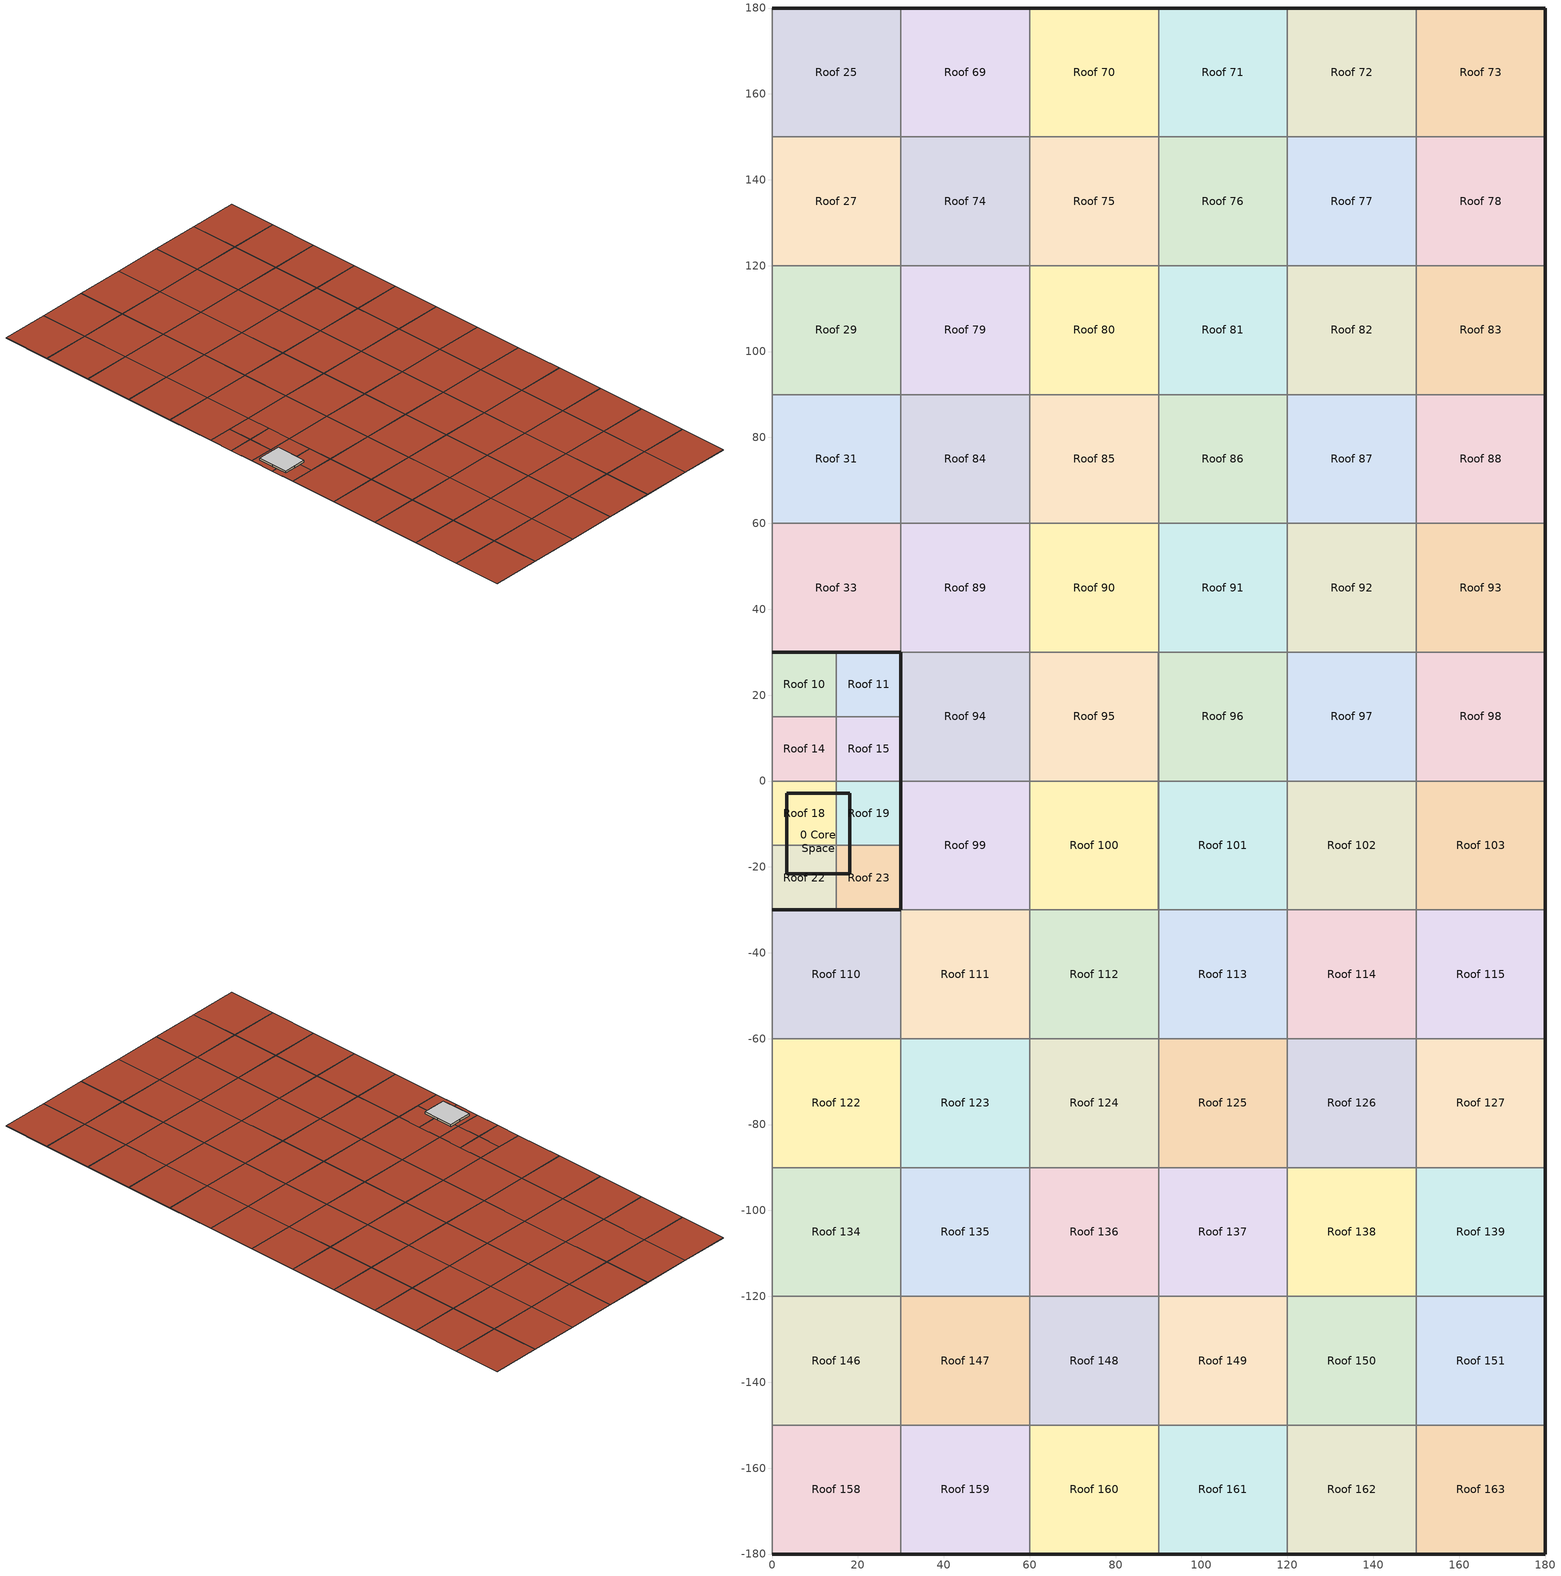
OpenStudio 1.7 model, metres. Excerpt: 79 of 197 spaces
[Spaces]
0 Core Space
 floor ground: 18.09,-2.81 18.09,-21.63 3.46,-21.63 3.46,-2.81 z0
 wall outside: 10.78,-2.81 3.46,-2.81 3.46,-12.22 3.46,-21.63 10.78,-21.63 18.09,-21.63 18.09,-12.22 18.09,-2.81 10.78,-2.81 z0:1.19
 ceiling to 0 Core Space 1: 18.09,-21.63 18.09,-2.81 3.46,-2.81 3.46,-21.63 z1.19
Roof 10
 floor ground: 15,30 15,15 0,15 0,30 z-0.1
 wall outside: 15,30 0,30 z-0.1:0
 wall to Roof 11: 15,15 15,30 z-0.1:0
 wall to Roof 14: 0,15 15,15 z-0.1:0
 wall to Roof 9: 0,30 0,15 z-0.1:0
 roof outside: 15,15 15,30 0,30 0,15 z0
Roof 11
 floor ground: 30,30 30,15 15,15 15,30 z-0.1
 wall outside: 30,15 30,30 15,30 z-0.1:0
 wall to Roof 15: 15,15 30,15 z-0.1:0
 roof outside: 30,15 30,30 15,30 15,15 z0
Roof 14
 floor ground: 15,15 15,0 0,0 0,15 z-0.1
 wall to Roof 15: 15,0 15,15 z-0.1:0
 wall to Roof 18: 0,0 15,0 z-0.1:0
 wall to Roof 13: 0,15 0,0 z-0.1:0
 roof outside: 15,0 15,15 0,15 0,0 z0
Roof 15
 floor ground: 30,15 30,0 15,0 15,15 z-0.1
 wall outside: 30,0 30,15 z-0.1:0
 wall to Roof 19: 15,0 30,0 z-0.1:0
 roof outside: 30,0 30,15 15,15 15,0 z0
Roof 18
 floor ground: 15,0 15,-15 0,-15 0,0 z-0.1
 wall to Roof 19: 15,-15 15,0 z-0.1:0
 wall to Roof 22: 0,-15 15,-15 z-0.1:0
 wall to Roof 17: 0,0 0,-15 z-0.1:0
 roof outside: 15,-15 15,0 0,0 0,-15 z0
Roof 19
 floor ground: 30,0 30,-15 15,-15 15,0 z-0.1
 wall outside: 30,-15 30,0 z-0.1:0
 wall to Roof 23: 15,-15 30,-15 z-0.1:0
 roof outside: 30,-15 30,0 15,0 15,-15 z0
Roof 22
 floor ground: 15,-15 15,-30 0,-30 0,-15 z-0.1
 wall outside: 0,-30 15,-30 z-0.1:0
 wall to Roof 23: 15,-30 15,-15 z-0.1:0
 wall to Roof 21: 0,-15 0,-30 z-0.1:0
 roof outside: 15,-30 15,-15 0,-15 0,-30 z0
Roof 23
 floor ground: 30,-15 30,-30 15,-30 15,-15 z-0.1
 wall outside: 15,-30 30,-30 30,-15 z-0.1:0
 roof outside: 30,-30 30,-15 15,-15 15,-30 z0
Roof 25
 floor ground: 30,180 30,150 0,150 0,180 z-0.1
 wall outside: 30,180 0,180 z-0.1:0
 wall to Roof 69: 30,150 30,180 z-0.1:0
 wall to Roof 27: 0,150 30,150 z-0.1:0
 wall to Roof 24: 0,180 0,150 z-0.1:0
 roof outside: 30,150 30,180 0,180 0,150 z0
Roof 27
 floor ground: 30,150 30,120 0,120 0,150 z-0.1
 wall to Roof 74: 30,120 30,150 z-0.1:0
 wall to Roof 29: 0,120 30,120 z-0.1:0
 wall to Roof 26: 0,150 0,120 z-0.1:0
 roof outside: 30,120 30,150 0,150 0,120 z0
Roof 29
 floor ground: 30,120 30,90 0,90 0,120 z-0.1
 wall to Roof 79: 30,90 30,120 z-0.1:0
 wall to Roof 31: 0,90 30,90 z-0.1:0
 wall to Roof 28: 0,120 0,90 z-0.1:0
 roof outside: 30,90 30,120 0,120 0,90 z0
Roof 31
 floor ground: 30,90 30,60 0,60 0,90 z-0.1
 wall to Roof 84: 30,60 30,90 z-0.1:0
 wall to Roof 33: 0,60 30,60 z-0.1:0
 wall to Roof 30: 0,90 0,60 z-0.1:0
 roof outside: 30,60 30,90 0,90 0,60 z0
Roof 33
 floor ground: 30,60 30,30 0,30 0,60 z-0.1
 wall outside: 0,30 30,30 z-0.1:0
 wall to Roof 89: 30,30 30,60 z-0.1:0
 wall to Roof 32: 0,60 0,30 z-0.1:0
 roof outside: 30,30 30,60 0,60 0,30 z0
Roof 69
 floor ground: 60,180 60,150 30,150 30,180 z-0.1
 wall outside: 60,180 30,180 z-0.1:0
 wall to Roof 70: 60,150 60,180 z-0.1:0
 wall to Roof 74: 30,150 60,150 z-0.1:0
 roof outside: 60,150 60,180 30,180 30,150 z0
Roof 70
 floor ground: 90,180 90,150 60,150 60,180 z-0.1
 wall outside: 90,180 60,180 z-0.1:0
 wall to Roof 71: 90,150 90,180 z-0.1:0
 wall to Roof 75: 60,150 90,150 z-0.1:0
 roof outside: 90,150 90,180 60,180 60,150 z0
Roof 71
 floor ground: 120,180 120,150 90,150 90,180 z-0.1
 wall outside: 120,180 90,180 z-0.1:0
 wall to Roof 72: 120,150 120,180 z-0.1:0
 wall to Roof 76: 90,150 120,150 z-0.1:0
 roof outside: 120,150 120,180 90,180 90,150 z0
Roof 72
 floor ground: 150,180 150,150 120,150 120,180 z-0.1
 wall outside: 150,180 120,180 z-0.1:0
 wall to Roof 73: 150,150 150,180 z-0.1:0
 wall to Roof 77: 120,150 150,150 z-0.1:0
 roof outside: 150,150 150,180 120,180 120,150 z0
Roof 73
 floor ground: 180,180 180,150 150,150 150,180 z-0.1
 wall outside: 180,150 180,180 150,180 z-0.1:0
 wall to Roof 78: 150,150 180,150 z-0.1:0
 roof outside: 180,150 180,180 150,180 150,150 z0
Roof 74
 floor ground: 60,150 60,120 30,120 30,150 z-0.1
 wall to Roof 75: 60,120 60,150 z-0.1:0
 wall to Roof 79: 30,120 60,120 z-0.1:0
 roof outside: 60,120 60,150 30,150 30,120 z0
Roof 75
 floor ground: 90,150 90,120 60,120 60,150 z-0.1
 wall to Roof 76: 90,120 90,150 z-0.1:0
 wall to Roof 80: 60,120 90,120 z-0.1:0
 roof outside: 90,120 90,150 60,150 60,120 z0
Roof 76
 floor ground: 120,150 120,120 90,120 90,150 z-0.1
 wall to Roof 77: 120,120 120,150 z-0.1:0
 wall to Roof 81: 90,120 120,120 z-0.1:0
 roof outside: 120,120 120,150 90,150 90,120 z0
Roof 77
 floor ground: 150,150 150,120 120,120 120,150 z-0.1
 wall to Roof 78: 150,120 150,150 z-0.1:0
 wall to Roof 82: 120,120 150,120 z-0.1:0
 roof outside: 150,120 150,150 120,150 120,120 z0
Roof 78
 floor ground: 180,150 180,120 150,120 150,150 z-0.1
 wall outside: 180,120 180,150 z-0.1:0
 wall to Roof 83: 150,120 180,120 z-0.1:0
 roof outside: 180,120 180,150 150,150 150,120 z0
Roof 79
 floor ground: 60,120 60,90 30,90 30,120 z-0.1
 wall to Roof 80: 60,90 60,120 z-0.1:0
 wall to Roof 84: 30,90 60,90 z-0.1:0
 roof outside: 60,90 60,120 30,120 30,90 z0
Roof 80
 floor ground: 90,120 90,90 60,90 60,120 z-0.1
 wall to Roof 81: 90,90 90,120 z-0.1:0
 wall to Roof 85: 60,90 90,90 z-0.1:0
 roof outside: 90,90 90,120 60,120 60,90 z0
Roof 81
 floor ground: 120,120 120,90 90,90 90,120 z-0.1
 wall to Roof 82: 120,90 120,120 z-0.1:0
 wall to Roof 86: 90,90 120,90 z-0.1:0
 roof outside: 120,90 120,120 90,120 90,90 z0
Roof 82
 floor ground: 150,120 150,90 120,90 120,120 z-0.1
 wall to Roof 83: 150,90 150,120 z-0.1:0
 wall to Roof 87: 120,90 150,90 z-0.1:0
 roof outside: 150,90 150,120 120,120 120,90 z0
Roof 83
 floor ground: 180,120 180,90 150,90 150,120 z-0.1
 wall outside: 180,90 180,120 z-0.1:0
 wall to Roof 88: 150,90 180,90 z-0.1:0
 roof outside: 180,90 180,120 150,120 150,90 z0
Roof 84
 floor ground: 60,90 60,60 30,60 30,90 z-0.1
 wall to Roof 85: 60,60 60,90 z-0.1:0
 wall to Roof 89: 30,60 60,60 z-0.1:0
 roof outside: 60,60 60,90 30,90 30,60 z0
Roof 85
 floor ground: 90,90 90,60 60,60 60,90 z-0.1
 wall to Roof 86: 90,60 90,90 z-0.1:0
 wall to Roof 90: 60,60 90,60 z-0.1:0
 roof outside: 90,60 90,90 60,90 60,60 z0
Roof 86
 floor ground: 120,90 120,60 90,60 90,90 z-0.1
 wall to Roof 87: 120,60 120,90 z-0.1:0
 wall to Roof 91: 90,60 120,60 z-0.1:0
 roof outside: 120,60 120,90 90,90 90,60 z0
Roof 87
 floor ground: 150,90 150,60 120,60 120,90 z-0.1
 wall to Roof 88: 150,60 150,90 z-0.1:0
 wall to Roof 92: 120,60 150,60 z-0.1:0
 roof outside: 150,60 150,90 120,90 120,60 z0
Roof 88
 floor ground: 180,90 180,60 150,60 150,90 z-0.1
 wall outside: 180,60 180,90 z-0.1:0
 wall to Roof 93: 150,60 180,60 z-0.1:0
 roof outside: 180,60 180,90 150,90 150,60 z0
Roof 89
 floor ground: 60,60 60,30 30,30 30,60 z-0.1
 wall to Roof 90: 60,30 60,60 z-0.1:0
 wall to Roof 94: 30,30 60,30 z-0.1:0
 roof outside: 60,30 60,60 30,60 30,30 z0
Roof 90
 floor ground: 90,60 90,30 60,30 60,60 z-0.1
 wall to Roof 91: 90,30 90,60 z-0.1:0
 wall to Roof 95: 60,30 90,30 z-0.1:0
 roof outside: 90,30 90,60 60,60 60,30 z0
Roof 91
 floor ground: 120,60 120,30 90,30 90,60 z-0.1
 wall to Roof 92: 120,30 120,60 z-0.1:0
 wall to Roof 96: 90,30 120,30 z-0.1:0
 roof outside: 120,30 120,60 90,60 90,30 z0
Roof 92
 floor ground: 150,60 150,30 120,30 120,60 z-0.1
 wall to Roof 93: 150,30 150,60 z-0.1:0
 wall to Roof 97: 120,30 150,30 z-0.1:0
 roof outside: 150,30 150,60 120,60 120,30 z0
Roof 93
 floor ground: 180,60 180,30 150,30 150,60 z-0.1
 wall outside: 180,30 180,60 z-0.1:0
 wall to Roof 98: 150,30 180,30 z-0.1:0
 roof outside: 180,30 180,60 150,60 150,30 z0
Roof 94
 floor ground: 60,30 60,0 30,0 30,30 z-0.1
 wall outside: 30,30 30,0 z-0.1:0
 wall to Roof 95: 60,0 60,30 z-0.1:0
 wall to Roof 99: 30,0 60,0 z-0.1:0
 roof outside: 60,0 60,30 30,30 30,0 z0
Roof 95
 floor ground: 90,30 90,0 60,0 60,30 z-0.1
 wall to Roof 96: 90,0 90,30 z-0.1:0
 wall to Roof 100: 60,0 90,0 z-0.1:0
 roof outside: 90,0 90,30 60,30 60,0 z0
Roof 96
 floor ground: 120,30 120,0 90,0 90,30 z-0.1
 wall to Roof 97: 120,0 120,30 z-0.1:0
 wall to Roof 101: 90,0 120,0 z-0.1:0
 roof outside: 120,0 120,30 90,30 90,0 z0
Roof 97
 floor ground: 150,30 150,0 120,0 120,30 z-0.1
 wall to Roof 98: 150,0 150,30 z-0.1:0
 wall to Roof 102: 120,0 150,0 z-0.1:0
 roof outside: 150,0 150,30 120,30 120,0 z0
Roof 98
 floor ground: 180,30 180,0 150,0 150,30 z-0.1
 wall outside: 180,0 180,30 z-0.1:0
 wall to Roof 103: 150,0 180,0 z-0.1:0
 roof outside: 180,0 180,30 150,30 150,0 z0
Roof 99
 floor ground: 60,0 60,-30 30,-30 30,0 z-0.1
 wall outside: 30,0 30,-30 z-0.1:0
 wall to Roof 100: 60,-30 60,0 z-0.1:0
 wall to Roof 111: 30,-30 60,-30 z-0.1:0
 roof outside: 60,-30 60,0 30,0 30,-30 z0
Roof 100
 floor ground: 90,0 90,-30 60,-30 60,0 z-0.1
 wall to Roof 101: 90,-30 90,0 z-0.1:0
 wall to Roof 112: 60,-30 90,-30 z-0.1:0
 roof outside: 90,-30 90,0 60,0 60,-30 z0
Roof 101
 floor ground: 120,0 120,-30 90,-30 90,0 z-0.1
 wall to Roof 102: 120,-30 120,0 z-0.1:0
 wall to Roof 113: 90,-30 120,-30 z-0.1:0
 roof outside: 120,-30 120,0 90,0 90,-30 z0
Roof 102
 floor ground: 150,0 150,-30 120,-30 120,0 z-0.1
 wall to Roof 103: 150,-30 150,0 z-0.1:0
 wall to Roof 114: 120,-30 150,-30 z-0.1:0
 roof outside: 150,-30 150,0 120,0 120,-30 z0
Roof 103
 floor ground: 180,0 180,-30 150,-30 150,0 z-0.1
 wall outside: 180,-30 180,0 z-0.1:0
 wall to Roof 115: 150,-30 180,-30 z-0.1:0
 roof outside: 180,-30 180,0 150,0 150,-30 z0
Roof 110
 floor ground: 30,-30 30,-60 0,-60 0,-30 z-0.1
 wall outside: 30,-30 0,-30 z-0.1:0
 wall to Roof 111: 30,-60 30,-30 z-0.1:0
 wall to Roof 122: 0,-60 30,-60 z-0.1:0
 wall to Roof 109: 0,-30 0,-60 z-0.1:0
 roof outside: 30,-60 30,-30 0,-30 0,-60 z0
Roof 111
 floor ground: 60,-30 60,-60 30,-60 30,-30 z-0.1
 wall to Roof 112: 60,-60 60,-30 z-0.1:0
 wall to Roof 123: 30,-60 60,-60 z-0.1:0
 roof outside: 60,-60 60,-30 30,-30 30,-60 z0
Roof 112
 floor ground: 90,-30 90,-60 60,-60 60,-30 z-0.1
 wall to Roof 113: 90,-60 90,-30 z-0.1:0
 wall to Roof 124: 60,-60 90,-60 z-0.1:0
 roof outside: 90,-60 90,-30 60,-30 60,-60 z0
Roof 113
 floor ground: 120,-30 120,-60 90,-60 90,-30 z-0.1
 wall to Roof 114: 120,-60 120,-30 z-0.1:0
 wall to Roof 125: 90,-60 120,-60 z-0.1:0
 roof outside: 120,-60 120,-30 90,-30 90,-60 z0
Roof 114
 floor ground: 150,-30 150,-60 120,-60 120,-30 z-0.1
 wall to Roof 115: 150,-60 150,-30 z-0.1:0
 wall to Roof 126: 120,-60 150,-60 z-0.1:0
 roof outside: 150,-60 150,-30 120,-30 120,-60 z0
Roof 115
 floor ground: 180,-30 180,-60 150,-60 150,-30 z-0.1
 wall outside: 180,-60 180,-30 z-0.1:0
 wall to Roof 127: 150,-60 180,-60 z-0.1:0
 roof outside: 180,-60 180,-30 150,-30 150,-60 z0
Roof 122
 floor ground: 30,-60 30,-90 0,-90 0,-60 z-0.1
 wall to Roof 123: 30,-90 30,-60 z-0.1:0
 wall to Roof 134: 0,-90 30,-90 z-0.1:0
 wall to Roof 121: 0,-60 0,-90 z-0.1:0
 roof outside: 30,-90 30,-60 0,-60 0,-90 z0
Roof 123
 floor ground: 60,-60 60,-90 30,-90 30,-60 z-0.1
 wall to Roof 124: 60,-90 60,-60 z-0.1:0
 wall to Roof 135: 30,-90 60,-90 z-0.1:0
 roof outside: 60,-90 60,-60 30,-60 30,-90 z0
Roof 124
 floor ground: 90,-60 90,-90 60,-90 60,-60 z-0.1
 wall to Roof 125: 90,-90 90,-60 z-0.1:0
 wall to Roof 136: 60,-90 90,-90 z-0.1:0
 roof outside: 90,-90 90,-60 60,-60 60,-90 z0
Roof 125
 floor ground: 120,-60 120,-90 90,-90 90,-60 z-0.1
 wall to Roof 126: 120,-90 120,-60 z-0.1:0
 wall to Roof 137: 90,-90 120,-90 z-0.1:0
 roof outside: 120,-90 120,-60 90,-60 90,-90 z0
Roof 126
 floor ground: 150,-60 150,-90 120,-90 120,-60 z-0.1
 wall to Roof 127: 150,-90 150,-60 z-0.1:0
 wall to Roof 138: 120,-90 150,-90 z-0.1:0
 roof outside: 150,-90 150,-60 120,-60 120,-90 z0
Roof 127
 floor ground: 180,-60 180,-90 150,-90 150,-60 z-0.1
 wall outside: 180,-90 180,-60 z-0.1:0
 wall to Roof 139: 150,-90 180,-90 z-0.1:0
 roof outside: 180,-90 180,-60 150,-60 150,-90 z0
Roof 134
 floor ground: 30,-90 30,-120 0,-120 0,-90 z-0.1
 wall to Roof 135: 30,-120 30,-90 z-0.1:0
 wall to Roof 146: 0,-120 30,-120 z-0.1:0
 wall to Roof 133: 0,-90 0,-120 z-0.1:0
 roof outside: 30,-120 30,-90 0,-90 0,-120 z0
Roof 135
 floor ground: 60,-90 60,-120 30,-120 30,-90 z-0.1
 wall to Roof 136: 60,-120 60,-90 z-0.1:0
 wall to Roof 147: 30,-120 60,-120 z-0.1:0
 roof outside: 60,-120 60,-90 30,-90 30,-120 z0
Roof 136
 floor ground: 90,-90 90,-120 60,-120 60,-90 z-0.1
 wall to Roof 137: 90,-120 90,-90 z-0.1:0
 wall to Roof 148: 60,-120 90,-120 z-0.1:0
 roof outside: 90,-120 90,-90 60,-90 60,-120 z0
Roof 137
 floor ground: 120,-90 120,-120 90,-120 90,-90 z-0.1
 wall to Roof 138: 120,-120 120,-90 z-0.1:0
 wall to Roof 149: 90,-120 120,-120 z-0.1:0
 roof outside: 120,-120 120,-90 90,-90 90,-120 z0
Roof 138
 floor ground: 150,-90 150,-120 120,-120 120,-90 z-0.1
 wall to Roof 139: 150,-120 150,-90 z-0.1:0
 wall to Roof 150: 120,-120 150,-120 z-0.1:0
 roof outside: 150,-120 150,-90 120,-90 120,-120 z0
Roof 139
 floor ground: 180,-90 180,-120 150,-120 150,-90 z-0.1
 wall outside: 180,-120 180,-90 z-0.1:0
 wall to Roof 151: 150,-120 180,-120 z-0.1:0
 roof outside: 180,-120 180,-90 150,-90 150,-120 z0
Roof 146
 floor ground: 30,-120 30,-150 0,-150 0,-120 z-0.1
 wall to Roof 147: 30,-150 30,-120 z-0.1:0
 wall to Roof 158: 0,-150 30,-150 z-0.1:0
 wall to Roof 145: 0,-120 0,-150 z-0.1:0
 roof outside: 30,-150 30,-120 0,-120 0,-150 z0
Roof 147
 floor ground: 60,-120 60,-150 30,-150 30,-120 z-0.1
 wall to Roof 148: 60,-150 60,-120 z-0.1:0
 wall to Roof 159: 30,-150 60,-150 z-0.1:0
 roof outside: 60,-150 60,-120 30,-120 30,-150 z0
Roof 148
 floor ground: 90,-120 90,-150 60,-150 60,-120 z-0.1
 wall to Roof 149: 90,-150 90,-120 z-0.1:0
 wall to Roof 160: 60,-150 90,-150 z-0.1:0
 roof outside: 90,-150 90,-120 60,-120 60,-150 z0
Roof 149
 floor ground: 120,-120 120,-150 90,-150 90,-120 z-0.1
 wall to Roof 150: 120,-150 120,-120 z-0.1:0
 wall to Roof 161: 90,-150 120,-150 z-0.1:0
 roof outside: 120,-150 120,-120 90,-120 90,-150 z0
Roof 150
 floor ground: 150,-120 150,-150 120,-150 120,-120 z-0.1
 wall to Roof 151: 150,-150 150,-120 z-0.1:0
 wall to Roof 162: 120,-150 150,-150 z-0.1:0
 roof outside: 150,-150 150,-120 120,-120 120,-150 z0
Roof 151
 floor ground: 180,-120 180,-150 150,-150 150,-120 z-0.1
 wall outside: 180,-150 180,-120 z-0.1:0
 wall to Roof 163: 150,-150 180,-150 z-0.1:0
 roof outside: 180,-150 180,-120 150,-120 150,-150 z0
Roof 158
 floor ground: 30,-150 30,-180 0,-180 0,-150 z-0.1
 wall outside: 0,-180 30,-180 z-0.1:0
 wall to Roof 159: 30,-180 30,-150 z-0.1:0
 wall to Roof 157: 0,-150 0,-180 z-0.1:0
 roof outside: 30,-180 30,-150 0,-150 0,-180 z0
Roof 159
 floor ground: 60,-150 60,-180 30,-180 30,-150 z-0.1
 wall outside: 30,-180 60,-180 z-0.1:0
 wall to Roof 160: 60,-180 60,-150 z-0.1:0
 roof outside: 60,-180 60,-150 30,-150 30,-180 z0
Roof 160
 floor ground: 90,-150 90,-180 60,-180 60,-150 z-0.1
 wall outside: 60,-180 90,-180 z-0.1:0
 wall to Roof 161: 90,-180 90,-150 z-0.1:0
 roof outside: 90,-180 90,-150 60,-150 60,-180 z0
Roof 161
 floor ground: 120,-150 120,-180 90,-180 90,-150 z-0.1
 wall outside: 90,-180 120,-180 z-0.1:0
 wall to Roof 162: 120,-180 120,-150 z-0.1:0
 roof outside: 120,-180 120,-150 90,-150 90,-180 z0
Roof 162
 floor ground: 150,-150 150,-180 120,-180 120,-150 z-0.1
 wall outside: 120,-180 150,-180 z-0.1:0
 wall to Roof 163: 150,-180 150,-150 z-0.1:0
 roof outside: 150,-180 150,-150 120,-150 120,-180 z0
Roof 163
 floor ground: 180,-150 180,-180 150,-180 150,-150 z-0.1
 wall outside: 150,-180 180,-180 180,-150 z-0.1:0
 roof outside: 180,-180 180,-150 150,-150 150,-180 z0
[Building]
Building 1: North Axis {deg}=0; Default Construction Set=MyConsturction
[Construction]
ASHRAE 90.1-2004 ExtWall Mass ClimateZone 6: 1IN Stucco, 8IN CONCRETE HW RefBldg, Mass NonRes Wall Insulation-1.69, 1/2IN Gypsum
Interior Window: Clear 3mm
Interior Partition: G05 25mm wood
Exterior Door: F08 Metal surface, I01 25mm insulation board
ASHRAE 90.1-2004 ExtWindow ClimateZone 4-6: Fixed Window 3.24/0.39/0.31
[Material] Thermal Absorptance=0.9
Name | Roughness | Thickness {m} | Conductivity {W/m-K} | Density {kg/m3} | Specific Heat {J/kg-K} | Solar Absorptance | Visible Absorptance
1IN Stucco | Smooth | 0.0253 | 0.6918 | 1858 | 837 | 0.92 | 0.92
8IN CONCRETE HW RefBldg | Rough | 0.2032 | 1.311 | 2240 | 836.8 | 0.7 | 0.7
Mass NonRes Wall Insulation-1.69 | MediumRough | 0.0623673 | 0.049 | 265 | 836.8 | 0.7 | 0.7
1/2IN Gypsum | Smooth | 0.0127 | 0.16 | 784.9 | 830 | 0.4 | 0.4
G05 25mm wood | MediumSmooth | 0.0254 | 0.15 | 608 | 1630 | 0.5 | 0.5
F08 Metal surface | Smooth | 0.0008 | 45.28 | 7824 | 500 | 0.7 | 0.7
I01 25mm insulation board | MediumRough | 0.0254 | 0.03 | 43 | 1210 | 0.6 | 0.6
[WindowMaterial:SimpleGlazingSystem]
Fixed Window 3.24/0.39/0.31: U-Factor {W/m2-K}=3.23646; Solar Heat Gain Coefficient=0.39; Visible Transmittance=0.31
[WindowMaterial:Glazing]
Clear 3mm: Optical Data Type=SpectralAverage; Thickness {m}=0.003; Solar Transmittance at Normal Incidence=0.837; Front Side Solar Reflectance at Normal Incidence=0.075; Back Side Solar Reflectance at Normal Incidence=0; Visible Transmittance at Normal Incidence=0.898; Front Side Visible Reflectance at Normal Incidence=0.081; Back Side Visible Reflectance at Normal Incidence=0; Infrared Transmittance at Normal Incidence=0; Front Side Infrared Hemispherical Emissivity=0.84; Back Side Infrared Hemispherical Emissivity=0.84; Conductivity {W/m-K}=0.9; Dirt Correction Factor for Solar and Visible Transmittance=1; Solar Diffusing=No
[DefaultConstructionSet]
MyConsturction: Default Exterior Surface Constructions=Default Surface Constructions 1; Default Interior Surface Constructions=Default Surface Constructions 1; Default Ground Contact Surface Constructions=Default Surface Constructions 1; Default Exterior SubSurface Constructions=Default Sub Surface Constructions 1; Default Interior SubSurface Constructions=Default Sub Surface Constructions 1; Interior Partition Construction=Interior Partition
[DefaultSurfaceConstructions]
Default Surface Constructions 1: Floor Construction=ASHRAE 90.1-2004 ExtWall Mass ClimateZone 6; Wall Construction=ASHRAE 90.1-2004 ExtWall Mass ClimateZone 6; Roof Ceiling Construction=ASHRAE 90.1-2004 ExtWall Mass ClimateZone 6
[DefaultSubSurfaceConstructions]
Default Sub Surface Constructions 1: Fixed Window Construction=ASHRAE 90.1-2004 ExtWindow ClimateZone 4-6; Operable Window Construction=ASHRAE 90.1-2004 ExtWindow ClimateZone 4-6; Door Construction=Exterior Door; Glass Door Construction=ASHRAE 90.1-2004 ExtWindow ClimateZone 4-6; Skylight Construction=ASHRAE 90.1-2004 ExtWindow ClimateZone 4-6; Tubular Daylight Dome Construction=Interior Window; Tubular Daylight Diffuser Construction=Interior Window
[BuildingStory]
rectangle1:Story 1: Nominal Z Coordinate {m}=0; Nominal Floor to Floor Height {m}=1.18635
[Space]
Name | Building Story | Thermal Zone
0 Core Space | rectangle1:Story 1 | Thermal Zone 5
Roof 10 |  | Thermal Zone 49
Roof 11 |  | Thermal Zone 42
Roof 14 |  | Thermal Zone 55
Roof 15 |  | Thermal Zone 54
Roof 18 |  | Thermal Zone 48
Roof 19 |  | Thermal Zone 50
Roof 22 |  | Thermal Zone 57
Roof 23 |  | Thermal Zone 45
Roof 25 |  | Thermal Zone 58
Roof 27 |  | Thermal Zone 65
Roof 29 |  | Thermal Zone 63
Roof 31 |  | Thermal Zone 62
Roof 33 |  | Thermal Zone 66
Roof 69 |  | Thermal Zone 105
Roof 70 |  | Thermal Zone 123
Roof 71 |  | Thermal Zone 111
Roof 72 |  | Thermal Zone 115
Roof 73 |  | Thermal Zone 134
Roof 74 |  | Thermal Zone 126
Roof 75 |  | Thermal Zone 109
Roof 76 |  | Thermal Zone 130
Roof 77 |  | Thermal Zone 120
Roof 78 |  | Thermal Zone 137
Roof 79 |  | Thermal Zone 131
Roof 80 |  | Thermal Zone 132
Roof 81 |  | Thermal Zone 128
Roof 82 |  | Thermal Zone 135
Roof 83 |  | Thermal Zone 112
Roof 84 |  | Thermal Zone 103
Roof 85 |  | Thermal Zone 117
Roof 86 |  | Thermal Zone 113
Roof 87 |  | Thermal Zone 110
Roof 88 |  | Thermal Zone 119
Roof 89 |  | Thermal Zone 133
Roof 90 |  | Thermal Zone 125
Roof 91 |  | Thermal Zone 104
Roof 92 |  | Thermal Zone 124
Roof 93 |  | Thermal Zone 108
Roof 94 |  | Thermal Zone 136
Roof 95 |  | Thermal Zone 116
Roof 96 |  | Thermal Zone 106
Roof 97 |  | Thermal Zone 121
Roof 98 |  | Thermal Zone 127
Roof 99 |  | Thermal Zone 107
Roof 100 |  | Thermal Zone 129
Roof 101 |  | Thermal Zone 114
Roof 102 |  | Thermal Zone 118
Roof 103 |  | Thermal Zone 122
Roof 110 |  | Thermal Zone 187
Roof 111 |  | Thermal Zone 193
Roof 112 |  | Thermal Zone 181
Roof 113 |  | Thermal Zone 154
Roof 114 |  | Thermal Zone 156
Roof 115 |  | Thermal Zone 190
Roof 122 |  | Thermal Zone 196
Roof 123 |  | Thermal Zone 151
Roof 124 |  | Thermal Zone 180
Roof 125 |  | Thermal Zone 191
Roof 126 |  | Thermal Zone 170
Roof 127 |  | Thermal Zone 143
Roof 134 |  | Thermal Zone 167
Roof 135 |  | Thermal Zone 192
Roof 136 |  | Thermal Zone 160
Roof 137 |  | Thermal Zone 185
Roof 138 |  | Thermal Zone 157
Roof 139 |  | Thermal Zone 188
Roof 146 |  | Thermal Zone 146
Roof 147 |  | Thermal Zone 183
Roof 148 |  | Thermal Zone 161
Roof 149 |  | Thermal Zone 186
Roof 150 |  | Thermal Zone 144
Roof 151 |  | Thermal Zone 195
Roof 158 |  | Thermal Zone 142
Roof 159 |  | Thermal Zone 171
Roof 160 |  | Thermal Zone 140
Roof 161 |  | Thermal Zone 165
Roof 162 |  | Thermal Zone 174
Roof 163 |  | Thermal Zone 177
[ThermalZone] Use Ideal Air Loads=No
Thermal Zone 5; Thermal Zone 42; Thermal Zone 45; Thermal Zone 48; Thermal Zone 49; Thermal Zone 50; Thermal Zone 54; Thermal Zone 55; Thermal Zone 57; Thermal Zone 58; Thermal Zone 62; Thermal Zone 63; Thermal Zone 65; Thermal Zone 66; Thermal Zone 103; Thermal Zone 104; Thermal Zone 105; Thermal Zone 106; Thermal Zone 107; Thermal Zone 108; Thermal Zone 109; Thermal Zone 110; Thermal Zone 111; Thermal Zone 112; Thermal Zone 113; Thermal Zone 114; Thermal Zone 115; Thermal Zone 116; Thermal Zone 117; Thermal Zone 118; Thermal Zone 119; Thermal Zone 120; Thermal Zone 121; Thermal Zone 122; Thermal Zone 123; Thermal Zone 124; Thermal Zone 125; Thermal Zone 126; Thermal Zone 127; Thermal Zone 128; Thermal Zone 129; Thermal Zone 130; Thermal Zone 131; Thermal Zone 132; Thermal Zone 133; Thermal Zone 134; Thermal Zone 135; Thermal Zone 136; Thermal Zone 137; Thermal Zone 140; Thermal Zone 142; Thermal Zone 143; Thermal Zone 144; Thermal Zone 146; Thermal Zone 151; Thermal Zone 154; Thermal Zone 156; Thermal Zone 157; Thermal Zone 160; Thermal Zone 161; Thermal Zone 165; Thermal Zone 167; Thermal Zone 170; Thermal Zone 171; Thermal Zone 174; Thermal Zone 177; Thermal Zone 180; Thermal Zone 181; Thermal Zone 183; Thermal Zone 185; Thermal Zone 186; Thermal Zone 187; Thermal Zone 188; Thermal Zone 190; Thermal Zone 191; Thermal Zone 192; Thermal Zone 193; Thermal Zone 195; Thermal Zone 196
